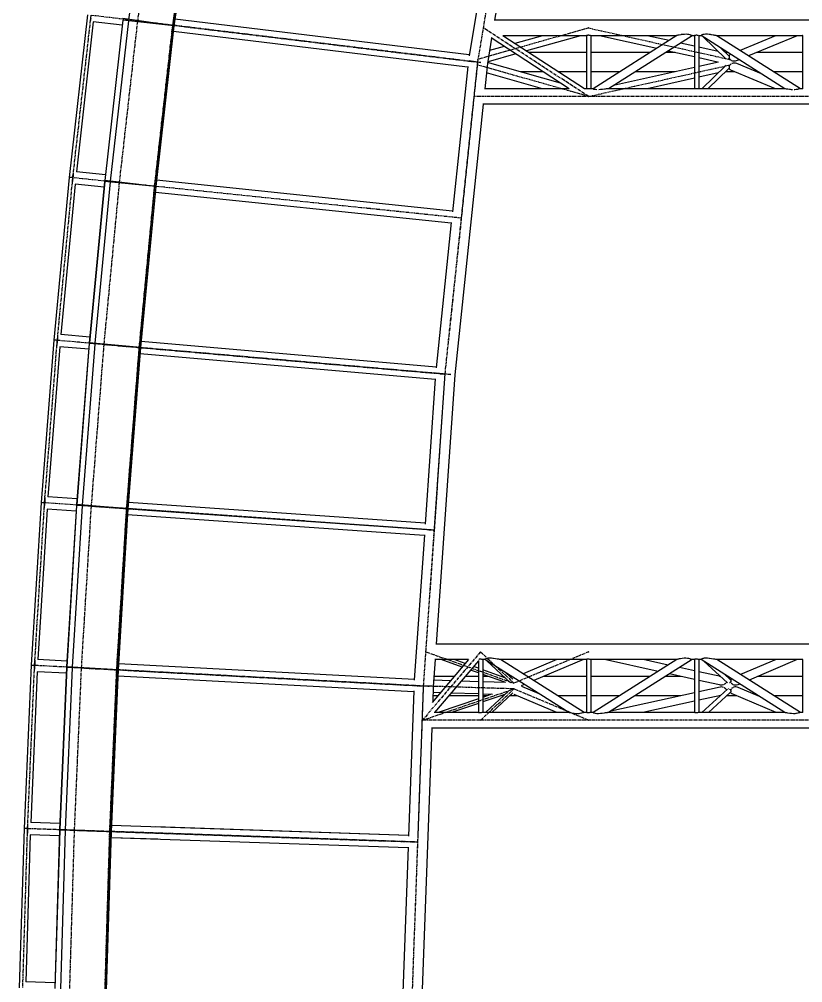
# Model space of a CAD drawing. Header units: millimetres. Extents: x 5143 to 30813, y 232 to 21408.
# Drawn here: x 5158 to 7217, y 11680 to 14213 of the extents above; entities that cross this region are included whole.
import ezdxf

# ---------------------------------------------------------------- set-up
doc = ezdxf.new("R2010")
doc.units = ezdxf.units.MM
doc.header["$LTSCALE"] = 0.25
doc.linetypes.add('CENTER', pattern=[50.8, 31.75, -6.35, 6.35, -6.35])
doc.linetypes.add('XKITLINE00', pattern=[0])

msp = doc.modelspace()

# ---------------------------------------------------------------- linework, layer by layer
at = {"color": 8, "linetype": 'CENTER'}
for p, q in [((6363.3, 14100.3), (6501.3, 14934.7)), ((6363.3, 14100.3), (6501.3, 14934.7)), ((5533.8, 14666.2), (5468.4, 14208.7)), ((5561.1, 14196.1), (5626.2, 14651)), ((6363.3, 14100.3), (6432.3, 14517.5)), ((5345.8, 14223.6), (5297.7, 13796.7)), ((6363.3, 14100.3), (5345.8, 14223.6)), ((5468.4, 14208.7), (5420.5, 13783.9)), ((5468.4, 14208.7), (6363.3, 14100.3)), ((5513.6, 13774.2), (5561.1, 14196.1)), ((6654.7, 14190.3), (6363.3, 14107.8)), ((6654.7, 14010.3), (6378.2, 14190.3)), ((6654.7, 14190.3), (7024.8, 14107.8)), ((6277.3, 13280.3), (6363.3, 14100.3)), ((6277.3, 13280.3), (6363.3, 14100.3)), ((6320.7, 13690.3), (6363.3, 14100.3)), ((6654.7, 14010.3), (6363.3, 14092.8)), ((6654.7, 14010.3), (7024.8, 14092.8)), ((7574.7, 14010.3), (6354, 14010.3)), ((5297.7, 13796.7), (5256.9, 13369)), ((6320.7, 13690.3), (5297.7, 13796.7)), ((5420.5, 13783.9), (5379.9, 13358.3)), ((6320.7, 13690.3), (5420.5, 13783.9)), ((5473.2, 13350.2), (5513.6, 13774.2)), ((6277.3, 13280.3), (6320.7, 13690.3)), ((5256.9, 13369), (5223.4, 12942)), ((6277.3, 13280.3), (5256.9, 13369)), ((5379.9, 13358.3), (5346.6, 12933.4)), ((5379.9, 13358.3), (6277.3, 13280.3)), ((5440, 12926.9), (5473.2, 13350.2)), ((6220.7, 12460.3), (6277.3, 13280.3)), ((6220.7, 12460.3), (6277.3, 13280.3)), ((6249.4, 12870.3), (6277.3, 13280.3)), ((5223.4, 12942), (5197.1, 12514.5)), ((6249.4, 12870.3), (5223.4, 12942)), ((5346.6, 12933.4), (5320.5, 12507.9)), ((5346.6, 12933.4), (6249.4, 12870.3)), ((5413.9, 12503.1), (5440, 12926.9)), ((6220.7, 12460.3), (6249.4, 12870.3)), ((6370.5, 12550.3), (6217.4, 12370.3)), ((6227, 12550.3), (6458.3, 12467.8)), ((6370.5, 12550.3), (6458.3, 12467.8)), ((6654.7, 12550.3), (6458.3, 12467.8)), ((5197.1, 12514.5), (5178.7, 12085.4)), ((6220.7, 12460.3), (5197.1, 12514.5)), ((5320.5, 12507.9), (5302.1, 12081.2)), ((5320.5, 12507.9), (6220.7, 12460.3)), ((5395.6, 12077.5), (5413.9, 12503.1)), ((6190.8, 11640.3), (6220.7, 12460.3)), ((6190.8, 11640.3), (6220.7, 12460.3)), ((6205.7, 12050.3), (6220.7, 12460.3)), ((6217.4, 12370.3), (6458.3, 12452.8)), ((6458.3, 12452.8), (6222.2, 12460.3)), ((6370.5, 12370.3), (6458.3, 12452.8)), ((6654.7, 12370.3), (6458.3, 12452.8)), ((7574.7, 12370.3), (6217.4, 12370.3)), ((5178.7, 12085.4), (5166.1, 11666.5)), ((6205.7, 12050.3), (5178.7, 12085.4)), ((5302.1, 12081.2), (5289.6, 11663.4)), ((5302.1, 12081.2), (6205.7, 12050.3)), ((5383.2, 11661), (5395.6, 12077.5)), ((6190.8, 11640.3), (6205.7, 12050.3))]:
    msp.add_line(p, q, dxfattribs=at)
at = {"color": 8, "linetype": 'XKITLINE00'}
for p, q in [((6526.1, 14929.1), (6407.3, 14210.6)), ((5510.1, 14667.6), (5445.1, 14212.7)), ((5626.2, 14651), (5561.1, 14196.1)), ((5629.3, 14650.4), (5564.4, 14195.7)), ((5629.5, 14650.5), (5564.5, 14195.6)), ((6404.9, 14507.6), (6340.4, 14117.4)), ((5337.4, 14224.5), (5289.3, 13797.6)), ((5344.7, 14210.2), (5344.6, 14209.9)), ((5345.1, 14212.6), (5344.7, 14210.7)), ((5345.1, 14212.2), (5344.7, 14210.2)), ((5344.7, 14210.7), (5344.7, 14210.5)), ((5345.5, 14214.9), (5345.1, 14212.6)), ((5345.5, 14214.6), (5345.1, 14212.2)), ((5429.9, 14210.9), (5382.4, 13789)), ((5430.3, 14210.8), (5382.8, 13789)), ((5444.6, 14209.2), (5397.1, 13787.3)), ((5564.4, 14195.7), (5429.9, 14210.9)), ((5564.3, 14195.6), (5430.4, 14214.8)), ((6340.7, 14119.3), (5567, 14213.1)), ((6340.7, 14119.3), (5567, 14213)), ((7574.7, 14210.6), (6406.2, 14210.6)), ((5352.3, 14206.6), (5307.8, 13811.8)), ((5428.3, 14197.3), (5352.3, 14206.5)), ((5561.1, 14196.1), (5513.6, 13774.2)), ((5564.3, 14195.6), (5516.9, 13773.9)), ((5564.5, 14195.7), (5517, 13773.8)), ((5564.4, 14195.7), (5564.3, 14195.6)), ((5564.5, 14195.6), (5564.3, 14195.6)), ((5564.5, 14195.7), (5564.4, 14195.7)), ((5564.4, 14195.7), (5564.4, 14195.7)), ((6336.4, 14087.3), (5562.8, 14181)), ((6336.4, 14087.3), (5562.8, 14181)), ((6399.5, 14163.4), (6388.5, 14096.9)), ((6603.7, 14030.5), (6398.2, 14164.3)), ((6649, 14170), (6429.3, 14170)), ((6643.5, 14030.6), (6429.4, 14170)), ((6532.9, 14170), (6460.8, 14149.6)), ((6633, 14170), (6491.1, 14129.8)), ((6649.2, 14170.3), (6649, 14170.1)), ((6649, 14170.1), (6649, 14030.5)), ((6649.5, 14170.4), (6649.2, 14170.3)), ((6649.2, 14170.3), (6649.2, 14170.3)), ((6650.1, 14170.6), (6649.5, 14170.4)), ((6651.3, 14170.9), (6650.1, 14170.6)), ((6652.9, 14171), (6651.3, 14170.9)), ((6654.7, 14171), (6652.9, 14171)), ((6656.4, 14170.8), (6654.7, 14171)), ((6658, 14170.4), (6656.4, 14170.8)), ((6658.1, 14170.4), (6658, 14170.4)), ((6658.7, 14170.3), (6658.1, 14170.4)), ((6659.3, 14170.2), (6658.8, 14170.3)), ((6660.1, 14170), (6659.3, 14170.2)), ((6660.3, 14170), (6660.1, 14170)), ((6660.3, 14170), (6660.1, 14169.9)), ((6660.1, 14169.9), (6660.1, 14170)), ((6886.4, 14170), (6660.3, 14170)), ((6660.4, 14170), (6660.4, 14030.6)), ((6886.5, 14170.1), (6666.3, 14030.6)), ((6833.5, 14136.4), (6683, 14170)), ((6927.1, 14170), (6707.1, 14030.6)), ((6866.1, 14157.1), (6808.4, 14170)), ((6887, 14170.3), (6886.5, 14170.1)), ((6887.1, 14170.4), (6887, 14170.3)), ((6887.3, 14170.4), (6887.1, 14170.4)), ((6889.3, 14171), (6887.3, 14170.4)), ((6890.2, 14171.2), (6889.3, 14171)), ((6891.5, 14171.4), (6890.3, 14171.2)), ((6892.5, 14171.7), (6891.5, 14171.4)), ((6896.8, 14172.5), (6892.5, 14171.7)), ((6898, 14172.7), (6896.8, 14172.5)), ((6901.1, 14173), (6898.3, 14172.7)), ((6901.3, 14173.1), (6901.1, 14173)), ((6906.2, 14173.5), (6901.3, 14173.1)), ((6910.8, 14173.6), (6906.2, 14173.5)), ((6914.8, 14173.2), (6910.8, 14173.6)), ((6915.7, 14173), (6914.8, 14173.2)), ((6918.1, 14172.7), (6915.7, 14173)), ((6921.3, 14171.9), (6918.4, 14172.7)), ((6922.3, 14171.4), (6921.3, 14171.9)), ((6923.3, 14171.2), (6922.3, 14171.4)), ((6923.5, 14171.2), (6923.4, 14171.2)), ((6925.2, 14170.5), (6923.5, 14171.2)), ((6925.2, 14170.5), (6925.3, 14170.4)), ((6925.8, 14170.3), (6925.3, 14170.4)), ((6926.5, 14170.1), (6925.8, 14170.3)), ((6926.8, 14169.9), (6926.5, 14170.1)), ((6927.1, 14170), (6926.7, 14170)), ((6927.1, 14170), (6926.8, 14169.9)), ((6933.1, 14170), (6927.1, 14170)), ((6933.3, 14170.3), (6933.1, 14170.1)), ((6933.1, 14170.1), (6933.1, 14030.5)), ((6933.4, 14170.3), (6933.3, 14170.3)), ((6933.7, 14170.4), (6933.4, 14170.3)), ((6934.2, 14170.7), (6933.7, 14170.4)), ((6935.5, 14170.9), (6934.2, 14170.7)), ((6937.1, 14171.1), (6935.5, 14170.9)), ((6938.8, 14171), (6937.1, 14171.1)), ((6940.6, 14170.8), (6938.8, 14171)), ((6942.2, 14170.4), (6940.6, 14170.8)), ((6942.9, 14170.3), (6942.2, 14170.4)), ((6942.2, 14170.4), (6942.2, 14170.4)), ((6943.4, 14170.2), (6943.1, 14170.3)), ((6944.2, 14170), (6943.4, 14170.2)), ((6944.3, 14169.9), (6944.2, 14170)), ((6944.4, 14170), (6944.3, 14169.9)), ((6950.5, 14170), (6944.4, 14170)), ((6944.5, 14170), (6944.5, 14030.6)), ((6950.2, 14170.3), (6950.1, 14170.2)), ((7170.6, 14030.5), (6950.1, 14170.2)), ((6950.4, 14170.4), (6950.2, 14170.3)), ((6950.9, 14171.1), (6950.3, 14170.7)), ((6950.3, 14170.7), (6950.4, 14170.4)), ((6951.1, 14171.3), (6951, 14171.2)), ((6951.6, 14171.5), (6951.1, 14171.3)), ((6952.6, 14172.1), (6951.6, 14171.5)), ((6954.1, 14172.6), (6952.6, 14172.1)), ((7015.6, 14108.8), (6954.4, 14167.5)), ((6954.9, 14172.9), (6954.5, 14172.7)), ((6956.9, 14173.1), (6954.9, 14172.9)), ((6958.1, 14173.4), (6956.9, 14173.1)), ((6962.1, 14173.7), (6958.1, 14173.4)), ((6966.9, 14173.6), (6962.1, 14173.7)), ((6971.4, 14173.1), (6966.9, 14173.6)), ((6972.2, 14173.1), (6971.4, 14173.1)), ((6975, 14172.7), (6972.2, 14173.1)), ((6977.3, 14172.5), (6976.1, 14172.6)), ((6982.3, 14171.6), (6977.3, 14172.5)), ((6982.9, 14171.5), (6982.3, 14171.6)), ((6984.5, 14171.2), (6982.9, 14171.5)), ((6986.4, 14170.9), (6985, 14171.1)), ((6988.7, 14170.4), (6986.4, 14170.9)), ((6989.4, 14170.3), (6988.7, 14170.4)), ((6989.6, 14170.3), (6989.4, 14170.3)), ((6991.1, 14170), (6989.8, 14170.3)), ((6991.2, 14169.9), (6991.1, 14170)), ((7217.3, 14170), (6991.2, 14170)), ((6991.2, 14170), (6991.2, 14169.9)), ((7211.3, 14030.6), (6991.3, 14170)), ((7145.8, 14170), (7052.6, 14131.1)), ((7202.6, 14170), (7075, 14116.9)), ((7217.4, 14170.3), (7217.3, 14170.1)), ((7217.3, 14170.1), (7217.3, 14030.5)), ((6432.9, 14141.7), (6394.1, 14130.7)), ((6933.1, 14142.2), (6896.3, 14150.4)), ((6995.2, 14128.3), (6944.5, 14139.6)), ((7023, 14117.3), (7002.3, 14137.1)), ((6463.3, 14121.9), (6390.8, 14101.4)), ((6649, 14125.7), (6497.4, 14125.7)), ((6816.5, 14125.7), (6660.4, 14125.7)), ((6881.8, 14125.7), (6857.2, 14125.7)), ((6933.1, 14114.2), (6863.6, 14129.7)), ((6993.6, 14100.7), (6944.5, 14111.7)), ((7020.4, 14125.7), (7014.2, 14125.7)), ((7016.2, 14108.5), (7015.6, 14108.8)), ((7016.5, 14123.6), (7016.4, 14123.6)), ((7022.1, 14109), (7021.1, 14108.5)), ((7023.2, 14110.1), (7022.1, 14109)), ((7023, 14117.3), (7022.9, 14117.3)), ((7023.4, 14116.9), (7023, 14117.3)), ((7023.4, 14110.3), (7023.2, 14110.1)), ((7024.1, 14111.5), (7023.4, 14110.3)), ((7024.3, 14116.8), (7024, 14116.3)), ((7024, 14116.3), (7024.2, 14115.5)), ((7024.2, 14111.8), (7024.1, 14111.5)), ((7024.1, 14111.5), (7024.2, 14111.3)), ((7024.2, 14115.5), (7024.3, 14115.2)), ((7024.4, 14113.4), (7024.2, 14111.8)), ((7024.2, 14111.3), (7024.8, 14110.1)), ((7024.4, 14117.6), (7024.3, 14116.8)), ((7024.3, 14115.2), (7024.4, 14113.6)), ((7024.7, 14118), (7024.4, 14117.6)), ((7024.4, 14113.6), (7024.4, 14113.4)), ((7024.8, 14110.1), (7025.1, 14109.1)), ((7025.6, 14119.3), (7025.1, 14118.5)), ((7025.1, 14109.1), (7025.6, 14108.5)), ((7026.1, 14119.7), (7025.6, 14119.3)), ((7027.2, 14120.6), (7026.1, 14119.7)), ((7026.1, 14107.8), (7026.6, 14107.1)), ((7027.3, 14120.6), (7027.2, 14120.6)), ((7217.3, 14125.7), (7096.1, 14125.7)), ((6336.6, 14089.2), (6296.5, 13707)), ((6363.3, 14100.3), (6340, 14102.7)), ((6363.3, 14100.3), (6340.1, 14104.1)), ((6358.6, 14101.1), (6358.5, 14100.8)), ((6358.7, 14101), (6358.7, 14100.8)), ((6367.3, 14099.9), (6363.3, 14100.3)), ((6367.2, 14099.6), (6363.3, 14100.3)), ((6371.1, 14099), (6367.2, 14099.6)), ((6371.1, 14099.5), (6367.3, 14099.9)), ((6388.5, 14096.9), (6381.5, 14030.6)), ((6580.8, 14045.3), (6389, 14099.7)), ((6933.1, 14086.3), (6720.1, 14038.8)), ((6996.1, 14100.3), (6944.5, 14088.8)), ((7015.7, 14091.9), (6951.8, 14030.6)), ((7023.1, 14083.3), (6968.1, 14030.6)), ((7016.1, 14092.1), (7015.7, 14091.9)), ((7018.9, 14092.8), (7018.7, 14092.8)), ((7019, 14092.8), (7018.9, 14092.8)), ((7022.2, 14091.6), (7021.4, 14092.1)), ((7023.3, 14090.5), (7022.2, 14091.6)), ((7023.1, 14083.3), (7023, 14083.3)), ((7023.5, 14083.7), (7023.1, 14083.3)), ((7023.5, 14090.4), (7023.3, 14090.5)), ((7023.5, 14090.4), (7024, 14089.6)), ((7023.9, 14084.1), (7023.5, 14083.7)), ((7023.9, 14084.2), (7023.9, 14083.9)), ((7023.9, 14083.9), (7024, 14083.8)), ((7024, 14089.6), (7024.2, 14088.8)), ((7024.2, 14085), (7024, 14084.3)), ((7024, 14083.8), (7024.6, 14082.6)), ((7024.4, 14090.4), (7024.1, 14089.4)), ((7024.2, 14088.8), (7024.3, 14088.1)), ((7024.4, 14085.4), (7024.2, 14085)), ((7024.3, 14087.9), (7024.4, 14087.2)), ((7024.5, 14090.6), (7024.4, 14090.4)), ((7024.4, 14087.2), (7024.4, 14086.9)), ((7024.4, 14086.9), (7024.4, 14085.8)), ((7024.4, 14085.6), (7024.4, 14085.4)), ((7025.3, 14092.1), (7024.5, 14090.6)), ((7027.3, 14094.4), (7025.8, 14092.8)), ((7027.6, 14106.3), (7026.6, 14107.1)), ((7027.4, 14094.5), (7027.3, 14094.4)), ((7029.4, 14096), (7027.4, 14094.5)), ((7028.6, 14105.3), (7027.6, 14106.3)), ((7029.8, 14104.6), (7028.6, 14105.3)), ((7032.1, 14097.2), (7030.8, 14096.7)), ((7033.8, 14103), (7031, 14103.9)), ((7035, 14097.9), (7032.1, 14097.2)), ((7036.8, 14102.7), (7033.8, 14103)), ((7038, 14098), (7035, 14097.9)), ((7039.9, 14102.8), (7036.8, 14102.7)), ((7041.1, 14097.6), (7038, 14098)), ((7042.9, 14103.5), (7039.9, 14102.8)), ((7044, 14096.6), (7041.1, 14097.6)), ((7050.4, 14106.7), (7042.9, 14103.5)), ((7108.9, 14069.6), (7044, 14096.6)), ((6533, 14030.6), (6385.9, 14072.2)), ((6535.5, 14074.9), (6476.5, 14074.9)), ((6649, 14074.9), (6575.5, 14074.9)), ((6736.3, 14074.9), (6660.4, 14074.9)), ((6881.9, 14074.9), (6777, 14074.9)), ((6933.1, 14058.4), (6808.3, 14030.6)), ((6995.2, 14072.3), (6944.5, 14060.9)), ((7039.3, 14074.9), (7014.2, 14074.9)), ((7024.8, 14082.1), (7025.9, 14081)), ((7025.9, 14081), (7026.2, 14080.6)), ((7027.3, 14080), (7026.2, 14080.6)), ((7028.1, 14079.5), (7028.1, 14079.5)), ((7145.7, 14030.6), (7028.1, 14079.5)), ((7100.6, 14074.9), (7096.3, 14074.9)), ((7217.3, 14074.9), (7141.4, 14074.9)), ((6603.5, 14030.6), (6380.5, 14030.6)), ((6649, 14030.6), (6643.2, 14030.6)), ((6649.2, 14030.5), (6649, 14030.5)), ((6649.5, 14030.4), (6649.2, 14030.5)), ((6650, 14030.3), (6649.5, 14030.4)), ((6650.1, 14030.2), (6650, 14030.2)), ((6651.3, 14030), (6650.1, 14030.2)), ((6652.9, 14029.9), (6651.3, 14030)), ((6654.7, 14030), (6652.9, 14029.9)), ((6656.4, 14030.1), (6654.7, 14030)), ((6657, 14030.2), (6656.4, 14030.1)), ((6658, 14030.4), (6657.1, 14030.3)), ((6658.1, 14030.4), (6658, 14030.4)), ((6659.3, 14030.5), (6658.1, 14030.4)), ((6659.9, 14030.6), (6659.3, 14030.5)), ((6666.3, 14030.6), (6659.9, 14030.6)), ((6660.2, 14030.6), (6660.1, 14030.6)), ((6660.1, 14030.6), (6660.1, 14030.6)), ((6666.3, 14030.6), (6666.3, 14030.5)), ((6666.3, 14030.4), (6666.3, 14030.5)), ((6666.3, 14030.4), (6666.5, 14030.3)), ((6666.5, 14030.2), (6666.7, 14030)), ((6667.6, 14029.7), (6666.7, 14030)), ((6667.6, 14029.7), (6667.9, 14029.4)), ((6668, 14029.4), (6667.9, 14029.4)), ((6669.8, 14028.7), (6668.2, 14029.3)), ((6672.5, 14028.3), (6669.8, 14028.7)), ((6672.7, 14028.3), (6672.5, 14028.3)), ((6676.3, 14027.9), (6672.7, 14028.3)), ((6685.8, 14028.1), (6681.5, 14027.9)), ((6687.1, 14028.3), (6685.8, 14028.1)), ((6691, 14028.6), (6687.1, 14028.3)), ((6696.1, 14029.3), (6691, 14028.6)), ((6696.2, 14029.3), (6696.1, 14029.3)), ((6698.5, 14029.7), (6696.6, 14029.4)), ((6700.5, 14029.9), (6698.5, 14029.7)), ((6703, 14030.2), (6700.5, 14029.9)), ((6704, 14030.4), (6703.3, 14030.3)), ((6704.4, 14030.4), (6704, 14030.4)), ((6706.2, 14030.5), (6704.4, 14030.4)), ((6706.4, 14030.6), (6706.2, 14030.5)), ((6933.1, 14030.6), (6706.5, 14030.6)), ((6706.8, 14030.6), (6706.5, 14030.6)), ((6706.8, 14030.6), (6706.8, 14030.6)), ((6933.4, 14030.5), (6933.1, 14030.5)), ((6933.7, 14030.4), (6933.4, 14030.5)), ((6934.1, 14030.3), (6933.7, 14030.4)), ((6935.5, 14030), (6934.2, 14030.2)), ((6937.1, 14030), (6935.5, 14030)), ((6938.8, 14030), (6937.1, 14030)), ((6940.6, 14030.2), (6938.8, 14030)), ((6941, 14030.2), (6940.6, 14030.2)), ((6942.2, 14030.4), (6941.2, 14030.3)), ((6943.4, 14030.5), (6942.2, 14030.4)), ((6942.2, 14030.4), (6942.2, 14030.4)), ((6943.9, 14030.6), (6943.4, 14030.5)), ((7170.5, 14030.6), (6944, 14030.6)), ((6944.3, 14030.6), (6944.2, 14030.6)), ((6944.3, 14030.6), (6944.3, 14030.6)), ((7171.3, 14030.4), (7170.6, 14030.5)), ((7171.9, 14030.3), (7171.3, 14030.4)), ((7174.5, 14029.8), (7172.1, 14030.2)), ((7175.5, 14029.7), (7174.5, 14029.8)), ((7177.1, 14029.4), (7175.5, 14029.7)), ((7178.3, 14029.1), (7177.4, 14029.3)), ((7182.8, 14028.5), (7178.3, 14029.1)), ((7185.4, 14028.3), (7182.8, 14028.5)), ((7187.6, 14028), (7185.4, 14028.3)), ((7191, 14027.9), (7187.6, 14028)), ((7196.8, 14027.9), (7195.3, 14027.9)), ((7199.9, 14028.3), (7196.8, 14027.9)), ((7200.6, 14028.4), (7199.9, 14028.3)), ((7204, 14028.9), (7200.6, 14028.4)), ((7205.5, 14029.3), (7204, 14028.9)), ((7206.5, 14029.6), (7205.8, 14029.4)), ((7206.7, 14029.7), (7206.5, 14029.6)), ((7208.7, 14030.1), (7206.7, 14029.7)), ((7209.1, 14030.2), (7208.7, 14030.1)), ((7209.6, 14030.4), (7209.2, 14030.3)), ((7210.2, 14030.5), (7209.6, 14030.4)), ((7211, 14030.6), (7210.2, 14030.5)), ((7217.3, 14030.6), (7211, 14030.6)), ((7211.2, 14030.6), (7211.2, 14030.6)), ((7211.2, 14030.6), (7211.2, 14030.6)), ((7217.6, 14030.5), (7217.3, 14030.5)), ((6377.3, 13990), (6302.6, 13278.1)), ((7574.7, 13990), (6376.5, 13990)), ((5299.4, 13805.2), (5299.2, 13802.5)), ((5299.5, 13805.5), (5299.3, 13802.7)), ((5299.5, 13807.6), (5299.4, 13805.2)), ((5299.6, 13809.5), (5299.5, 13807.6)), ((5299.6, 13808), (5299.5, 13805.5)), ((5299.6, 13810.3), (5299.6, 13810)), ((5299.6, 13810), (5299.6, 13808)), ((5299.6, 13809.7), (5299.6, 13809.5)), ((5384, 13803.9), (5307.9, 13811.9)), ((5289.3, 13797.5), (5248.5, 13369.8)), ((5304.5, 13779.8), (5266.8, 13384.3)), ((5297.7, 13796.7), (5289.3, 13797.6)), ((5295.5, 13796.9), (5289.3, 13797.5)), ((5297.7, 13796.7), (5295.5, 13796.9)), ((5296.7, 13796.8), (5296.7, 13796.8)), ((5296.7, 13796.8), (5296.7, 13796.8)), ((5296.7, 13796.8), (5296.7, 13796.8)), ((5296.7, 13796.8), (5296.7, 13796.8)), ((5296.9, 13783.3), (5296.8, 13783)), ((5297.2, 13785.6), (5296.9, 13783.7)), ((5297.2, 13785.3), (5296.9, 13783.3)), ((5296.9, 13783.7), (5296.9, 13783.6)), ((5297.6, 13788), (5297.2, 13785.6)), ((5297.6, 13787.7), (5297.2, 13785.3)), ((5298, 13790.7), (5297.6, 13788)), ((5298, 13790.4), (5297.6, 13787.7)), ((5298.7, 13796.6), (5297.7, 13796.7)), ((5298.7, 13796.6), (5297.7, 13796.7)), ((5298.3, 13793.6), (5298, 13790.7)), ((5298.4, 13793.5), (5298, 13790.4)), ((5298.7, 13796.6), (5298.3, 13793.6)), ((5298.7, 13796.6), (5298.4, 13793.5)), ((5299, 13799.7), (5298.7, 13796.6)), ((5299, 13799.6), (5298.7, 13796.6)), ((5299.3, 13802.7), (5299, 13799.7)), ((5299.2, 13802.5), (5299, 13799.6)), ((5380.7, 13771.8), (5304.5, 13779.7)), ((5382.1, 13786.8), (5341.7, 13362.8)), ((5382.6, 13786.7), (5342.1, 13362.7)), ((5396.9, 13785.4), (5356.4, 13361.4)), ((5517, 13773.9), (5382.1, 13786.8)), ((5517, 13773.8), (5382.4, 13789)), ((6296.7, 13709), (5518.8, 13789.9)), ((6296.7, 13709), (5518.8, 13789.9)), ((5513.6, 13774.2), (5473.2, 13350.2)), ((5516.9, 13773.9), (5476.4, 13350)), ((5517, 13773.9), (5476.5, 13349.9)), ((6293.3, 13676.9), (5515.5, 13757.8)), ((6293.3, 13676.9), (5515.5, 13757.8)), ((5516.9, 13773.9), (5516.9, 13773.9)), ((5516.9, 13773.9), (5516.9, 13773.9)), ((6293.6, 13678.9), (6253.4, 13296.6)), ((5258.3, 13375.1), (5258.1, 13372.1)), ((5258.3, 13374.9), (5258.1, 13372)), ((5258.5, 13377.9), (5258.3, 13375.1)), ((5258.4, 13377.6), (5258.3, 13374.9)), ((5258.5, 13380), (5258.4, 13377.6)), ((5258.5, 13382.1), (5258.5, 13381.9)), ((5258.5, 13381.9), (5258.5, 13380)), ((5258.6, 13380.3), (5258.5, 13377.9)), ((5258.6, 13382.7), (5258.6, 13382.4)), ((5258.6, 13382.4), (5258.6, 13380.3)), ((5343.1, 13377.7), (5266.8, 13384.4)), ((5248.5, 13369.7), (5215, 12942.7)), ((5264, 13352.3), (5233, 12957.5)), ((5256.9, 13369), (5248.5, 13369.8)), ((5254.7, 13369.2), (5248.5, 13369.7)), ((5256.9, 13369), (5254.7, 13369.2)), ((5255.9, 13369.1), (5255.9, 13369.1)), ((5255.9, 13369.1), (5255.9, 13369.1)), ((5255.9, 13369.1), (5255.9, 13369.1)), ((5255.9, 13369.1), (5255.9, 13369.1)), ((5256.3, 13355.6), (5256.2, 13355.3)), ((5256.6, 13358), (5256.3, 13356.1)), ((5256.6, 13357.6), (5256.3, 13355.6)), ((5256.3, 13356.1), (5256.3, 13355.9)), ((5256.9, 13360.3), (5256.6, 13358)), ((5256.9, 13360), (5256.6, 13357.6)), ((5257.8, 13369), (5256.9, 13369)), ((5257.8, 13368.9), (5256.9, 13369)), ((5257.3, 13363), (5256.9, 13360.3)), ((5257.3, 13362.8), (5256.9, 13360)), ((5257.6, 13365.9), (5257.3, 13363)), ((5257.6, 13365.8), (5257.3, 13362.8)), ((5257.9, 13368.9), (5257.6, 13365.8)), ((5257.8, 13368.9), (5257.6, 13365.9)), ((5258.1, 13372), (5257.8, 13368.9)), ((5258.1, 13372.1), (5257.9, 13368.9)), ((5340.3, 13345.6), (5264, 13352.2)), ((5341.5, 13360.6), (5308.3, 12937.2)), ((5341.9, 13360.5), (5308.7, 12937.1)), ((5356.3, 13359.4), (5323.1, 12936)), ((5476.5, 13350), (5341.5, 13360.6)), ((5476.5, 13349.9), (5341.7, 13362.8)), ((5473.2, 13350.2), (5440, 12926.9)), ((5476.4, 13349.9), (5443.2, 12926.7)), ((5476.5, 13350), (5443.3, 12926.6)), ((5476.4, 13350), (5476.4, 13349.9)), ((5476.4, 13349.9), (5476.4, 13349.9)), ((6253.6, 13298.5), (5478.1, 13366)), ((6253.6, 13298.5), (5478.1, 13366)), ((6250.8, 13266.4), (5475.3, 13333.8)), ((6250.8, 13266.4), (5475.3, 13333.8)), ((6302.6, 13278.1), (6253.8, 12570.6)), ((6281.2, 13279.9), (6253.9, 13282.7)), ((6281.2, 13280), (6253.9, 13281.9)), ((6272.4, 13280.8), (6272.4, 13280.6)), ((6272.6, 13280.8), (6272.6, 13280.6)), ((6285.1, 13279.7), (6281.2, 13280)), ((6285.1, 13279.5), (6281.2, 13279.9)), ((6288.8, 13279.5), (6285.1, 13279.7)), ((6288.7, 13279.1), (6285.1, 13279.5)), ((6292.1, 13278.7), (6288.7, 13279.1)), ((6292.2, 13279.2), (6288.8, 13279.5)), ((6251, 13268.3), (6224.6, 12886.1)), ((5215, 12942.5), (5188.7, 12515)), ((5224.4, 12941.9), (5215, 12942.7)), ((5219.2, 12942.3), (5215, 12942.5)), ((5224.6, 12945.1), (5224.4, 12941.9)), ((5224.6, 12945), (5224.4, 12941.9)), ((5224.7, 12948.1), (5224.6, 12945.1)), ((5224.7, 12947.9), (5224.6, 12945)), ((5224.8, 12950.9), (5224.7, 12948.1)), ((5224.8, 12950.6), (5224.7, 12947.9)), ((5224.8, 12955.1), (5224.8, 12954.9)), ((5224.8, 12954.9), (5224.8, 12953)), ((5224.9, 12953.3), (5224.8, 12950.9)), ((5224.8, 12953), (5224.8, 12950.6)), ((5224.9, 12955.7), (5224.9, 12955.4)), ((5224.9, 12955.4), (5224.9, 12953.3)), ((5309.4, 12952.2), (5233, 12957.5)), ((6224.7, 12888.2), (5444.6, 12942.7)), ((6224.7, 12888.2), (5444.6, 12942.7)), ((5230.8, 12925.3), (5206.5, 12530.1)), ((5221.2, 12942.1), (5219.2, 12942.3)), ((5223.4, 12942), (5221.2, 12942.1)), ((5222.4, 12942.1), (5222.4, 12942.1)), ((5222.4, 12942.1), (5222.4, 12942.1)), ((5222.4, 12942.1), (5222.4, 12942.1)), ((5222.4, 12942.1), (5222.4, 12942.1)), ((5223, 12928.6), (5222.9, 12928.2)), ((5223.3, 12930.9), (5223, 12929)), ((5223.3, 12930.6), (5223, 12928.6)), ((5223, 12929), (5223, 12928.9)), ((5223.6, 12933.3), (5223.3, 12930.9)), ((5223.6, 12933), (5223.3, 12930.6)), ((5224.4, 12941.9), (5223.4, 12942)), ((5223.9, 12936), (5223.6, 12933.3)), ((5223.9, 12935.8), (5223.6, 12933)), ((5224.1, 12938.9), (5223.9, 12936)), ((5224.2, 12938.8), (5223.9, 12935.8)), ((5224.4, 12941.9), (5224.1, 12938.9)), ((5224.4, 12941.9), (5224.2, 12938.8)), ((5307.2, 12920), (5230.8, 12925.3)), ((5308.1, 12935), (5282.1, 12511.2)), ((5308.6, 12934.9), (5282.6, 12511.2)), ((5322.9, 12934), (5296.9, 12510.3)), ((5443.3, 12926.7), (5308.1, 12935)), ((5443.3, 12926.6), (5308.3, 12937.2)), ((5440, 12926.9), (5413.9, 12503.1)), ((5443.2, 12926.6), (5417.2, 12503)), ((5443.3, 12926.7), (5417.3, 12502.9)), ((5443.2, 12926.7), (5443.2, 12926.6)), ((5443.2, 12926.6), (5443.2, 12926.6)), ((6222.5, 12856), (5442.3, 12910.5)), ((6222.5, 12856), (5442.3, 12910.5)), ((6222.7, 12858), (6196.3, 12475.8)), ((7574.6, 12570.6), (6252.7, 12570.6)), ((5188.7, 12514.8), (5170.3, 12085.8)), ((5197.1, 12514.5), (5188.7, 12515)), ((5191.2, 12514.7), (5188.7, 12514.8)), ((5192.9, 12514.6), (5191.2, 12514.7)), ((5195, 12514.6), (5192.9, 12514.6)), ((5197.1, 12514.5), (5195, 12514.6)), ((5196.1, 12514.5), (5196.1, 12514.5)), ((5196.1, 12514.5), (5196.1, 12514.5)), ((5196.1, 12514.5), (5196.1, 12514.5)), ((5196.1, 12514.5), (5196.1, 12514.5)), ((5198.1, 12514.4), (5197.1, 12514.5)), ((5198.1, 12514.4), (5197.1, 12514.5)), ((5198.1, 12514.4), (5197.9, 12511.4)), ((5198.1, 12514.4), (5198, 12511.3)), ((5198.3, 12517.6), (5198.1, 12514.4)), ((5198.2, 12517.5), (5198.1, 12514.4)), ((5198.3, 12520.4), (5198.2, 12517.5)), ((5198.3, 12527.6), (5198.4, 12527.4)), ((5198.4, 12523.1), (5198.3, 12520.4)), ((5198.4, 12520.6), (5198.3, 12517.6)), ((5198.4, 12528.2), (5198.4, 12527.8)), ((5198.4, 12527.8), (5198.4, 12525.8)), ((5198.4, 12527.4), (5198.4, 12525.4)), ((5198.4, 12525.8), (5198.4, 12523.4)), ((5198.4, 12525.4), (5198.4, 12523.1)), ((5198.4, 12523.4), (5198.4, 12520.6)), ((5283, 12526.1), (5206.5, 12530.1)), ((6196.4, 12477.7), (5418.3, 12518.9)), ((6339, 12530.1), (6243.3, 12417.5)), ((6251, 12530), (6246.1, 12458.9)), ((6364.8, 12526.7), (6249, 12390.6)), ((6338.9, 12530), (6250.1, 12530)), ((6322.2, 12510.3), (6267, 12530)), ((6330, 12519.5), (6300.8, 12530)), ((6364.8, 12527.8), (6364.8, 12390.5)), ((6365.9, 12530.5), (6365.6, 12530.4)), ((6367.2, 12530.8), (6365.9, 12530.5)), ((6368.7, 12530.9), (6367.2, 12530.8)), ((6370.5, 12530.8), (6368.7, 12530.9)), ((6372.3, 12530.6), (6370.5, 12530.8)), ((6373.9, 12530.3), (6372.3, 12530.6)), ((6375.1, 12530.1), (6373.9, 12530.3)), ((6373.9, 12530.3), (6373.9, 12530.3)), ((6375.9, 12530), (6375.1, 12530.1)), ((6382.2, 12530), (6375.8, 12530)), ((6376, 12529.9), (6375.9, 12530)), ((6376, 12530), (6376, 12529.9)), ((6376.2, 12530), (6376.2, 12390.6)), ((6382.1, 12530.3), (6381.9, 12530.2)), ((6602.4, 12390.5), (6381.9, 12530.2)), ((6383, 12531.2), (6382.1, 12530.6)), ((6382.1, 12530.6), (6382.1, 12530.3)), ((6383.3, 12531.3), (6383, 12531.2)), ((6384.5, 12532), (6383.3, 12531.3)), ((6386.9, 12532.6), (6384.5, 12532)), ((6388.5, 12532.8), (6386.9, 12532.6)), ((6448.9, 12468.9), (6387.4, 12526.7)), ((6390.2, 12533.2), (6388.5, 12532.8)), ((6394.3, 12533.4), (6390.2, 12533.2)), ((6399.1, 12533.2), (6394.3, 12533.4)), ((6402.8, 12532.8), (6399.1, 12533.2)), ((6404.4, 12532.7), (6402.8, 12532.8)), ((6409.6, 12532.1), (6404.4, 12532.7)), ((6414.5, 12531.3), (6409.6, 12532.1)), ((6418.4, 12530.7), (6414.5, 12531.3)), ((6420.3, 12530.3), (6418.4, 12530.7)), ((6421.3, 12530.2), (6420.3, 12530.3)), ((6422.9, 12529.9), (6421.3, 12530.2)), ((6649, 12530), (6422.7, 12530)), ((6422.9, 12530), (6422.9, 12529.9)), ((6422.9, 12529.9), (6422.9, 12529.9)), ((6643, 12390.6), (6423, 12530)), ((6571.3, 12530), (6482.1, 12492.5)), ((6641.4, 12530), (6510.1, 12474.8)), ((6649.2, 12530.3), (6649, 12530.1)), ((6649, 12530.1), (6649, 12390.5)), ((6649.5, 12530.3), (6649.2, 12530.3)), ((6650.1, 12530.6), (6649.5, 12530.3)), ((6651.3, 12530.8), (6650.1, 12530.6)), ((6652.9, 12530.9), (6651.3, 12530.8)), ((6654.7, 12530.9), (6652.9, 12530.9)), ((6656.4, 12530.6), (6654.7, 12530.9)), ((6658, 12530.3), (6656.4, 12530.6)), ((6659.3, 12530.1), (6658, 12530.3)), ((6658, 12530.3), (6658, 12530.3)), ((6660.1, 12530), (6659.3, 12530.1)), ((6886.4, 12530), (6660, 12530)), ((6660.2, 12530), (6660.1, 12529.9)), ((6660.1, 12529.9), (6660.1, 12530)), ((6660.4, 12530), (6660.4, 12390.6)), ((6886.4, 12530), (6666.3, 12390.6)), ((6837.2, 12498.8), (6695.9, 12530)), ((6927.2, 12530), (6707.1, 12390.6)), ((6863.5, 12515.5), (6797.6, 12530)), ((6887, 12530.3), (6886.4, 12530)), ((6887.2, 12530.3), (6887, 12530.3)), ((6889.1, 12530.8), (6887.2, 12530.3)), ((6891.3, 12531.3), (6889.1, 12530.8)), ((6892.2, 12531.5), (6891.3, 12531.3)), ((6896.4, 12532.3), (6892.2, 12531.5)), ((6900.9, 12532.8), (6896.4, 12532.3)), ((6905.8, 12533.3), (6900.9, 12532.8)), ((6910.4, 12533.4), (6905.8, 12533.3)), ((6914.5, 12533), (6910.4, 12533.4)), ((6915.5, 12532.8), (6914.5, 12533)), ((6918.1, 12532.5), (6915.5, 12532.8)), ((6921, 12531.8), (6918.1, 12532.5)), ((6922.2, 12531.3), (6921, 12531.8)), ((6923.4, 12531), (6922.2, 12531.3)), ((6925.1, 12530.4), (6923.4, 12531)), ((6925.3, 12530.3), (6925.1, 12530.4)), ((6926.5, 12530.1), (6925.3, 12530.3)), ((6926.8, 12529.9), (6926.5, 12530.1)), ((6933.1, 12530), (6926.7, 12530)), ((6927, 12530), (6926.8, 12529.9)), ((6933.4, 12530.3), (6933.1, 12530.1)), ((6933.1, 12530.1), (6933.1, 12390.5)), ((6933.7, 12530.3), (6933.4, 12530.3)), ((6934.2, 12530.6), (6933.7, 12530.3)), ((6935.5, 12530.8), (6934.2, 12530.6)), ((6937.1, 12530.9), (6935.5, 12530.8)), ((6938.8, 12530.9), (6937.1, 12530.9)), ((6940.6, 12530.7), (6938.8, 12530.9)), ((6942.2, 12530.3), (6940.6, 12530.7)), ((6943.4, 12530.1), (6942.2, 12530.3)), ((6942.2, 12530.3), (6942.2, 12530.3)), ((6944.2, 12530), (6943.4, 12530.1)), ((6950.5, 12530), (6944.2, 12530)), ((6944.3, 12529.9), (6944.2, 12530)), ((6944.4, 12530), (6944.3, 12529.9)), ((6944.5, 12530), (6944.5, 12390.6)), ((6950.4, 12530.3), (6950.2, 12530.2)), ((7170.7, 12390.5), (6950.2, 12530.2)), ((6951.3, 12531.2), (6950.4, 12530.6)), ((6950.4, 12530.6), (6950.4, 12530.3)), ((6951.6, 12531.3), (6951.3, 12531.2)), ((6952.7, 12532), (6951.6, 12531.3)), ((6955.2, 12532.7), (6952.7, 12532)), ((6956.8, 12532.9), (6955.2, 12532.7)), ((6958.5, 12533.2), (6956.8, 12532.9)), ((7019.5, 12468.7), (6957.4, 12525.6)), ((6962.5, 12533.4), (6958.5, 12533.2)), ((6967.4, 12533.3), (6962.5, 12533.4)), ((6971.2, 12532.9), (6967.4, 12533.3)), ((6972.7, 12532.8), (6971.2, 12532.9)), ((6977.8, 12532.1), (6972.7, 12532.8)), ((6982.8, 12531.3), (6977.8, 12532.1)), ((6986.7, 12530.7), (6982.8, 12531.3)), ((6988.6, 12530.3), (6986.7, 12530.7)), ((6989.6, 12530.2), (6988.6, 12530.3)), ((6991.2, 12530), (6989.6, 12530.2)), ((7217.3, 12530), (6991, 12530)), ((6991.2, 12530), (6991.2, 12529.9)), ((7211.3, 12390.6), (6991.3, 12530)), ((7147.4, 12530), (7054, 12490.3)), ((7203.1, 12530), (7076.3, 12476.1)), ((7217.6, 12530.3), (7217.3, 12530.1)), ((7217.3, 12530.1), (7217.3, 12390.5)), ((5204.8, 12497.9), (5187.7, 12101.2)), ((5197, 12501), (5196.9, 12500.7)), ((5197.2, 12503.4), (5197, 12501.5)), ((5197.2, 12503), (5197, 12501)), ((5197, 12501.5), (5197, 12501.3)), ((5197.5, 12505.8), (5197.2, 12503.4)), ((5197.5, 12505.5), (5197.2, 12503)), ((5197.7, 12508.5), (5197.5, 12505.8)), ((5197.7, 12508.2), (5197.5, 12505.5)), ((5197.9, 12511.4), (5197.7, 12508.5)), ((5198, 12511.3), (5197.7, 12508.2)), ((5281.3, 12493.8), (5204.8, 12497.9)), ((5282, 12508.8), (5263.6, 12083.2)), ((5282.4, 12508.8), (5264.1, 12083.2)), ((5296.8, 12508.2), (5278.5, 12082.5)), ((5417.3, 12503), (5282, 12508.8)), ((5417.3, 12502.9), (5282.1, 12511.2)), ((5413.9, 12503.1), (5395.6, 12077.5)), ((5417.2, 12502.9), (5398.9, 12077.4)), ((5417.3, 12503), (5399, 12077.3)), ((6194.7, 12445.5), (5416.6, 12486.7)), ((6194.7, 12445.5), (5416.6, 12486.7)), ((5417.2, 12503), (5417.2, 12503)), ((5417.2, 12503), (5417.2, 12502.9)), ((6364.8, 12495.1), (6344.2, 12502.5)), ((6364.8, 12507.1), (6352, 12511.7)), ((6434.7, 12482.2), (6376.2, 12503.1)), ((6436.5, 12469.5), (6376.2, 12491)), ((6455.7, 12478), (6437.9, 12494.6)), ((6933.1, 12477.7), (6867.5, 12492.2)), ((6933.1, 12500.1), (6893.7, 12508.8)), ((7001.8, 12485), (6944.5, 12497.6)), ((7026.9, 12477.3), (7011.8, 12491.2)), ((6220.7, 12460.3), (6197.3, 12461.9)), ((6291.5, 12474.2), (6247.2, 12475.6)), ((6301.2, 12485.7), (6247.9, 12485.7)), ((6364.8, 12471.8), (6319.4, 12473.3)), ((6364.8, 12485.7), (6329.9, 12485.7)), ((6391.2, 12485.7), (6376.2, 12485.7)), ((6436.4, 12469.6), (6376.2, 12471.5)), ((6431, 12485.7), (6425, 12485.7)), ((6452.1, 12485.7), (6447.4, 12485.7)), ((6485.5, 12464.5), (6477.5, 12461.1)), ((6649, 12485.7), (6535.9, 12485.7)), ((6816.5, 12485.7), (6660.4, 12485.7)), ((6896.9, 12485.7), (6857.2, 12485.7)), ((6998.4, 12463.3), (6944.5, 12475.2)), ((7001.5, 12462.8), (6998.4, 12463.3)), ((7001, 12485.7), (6998.5, 12485.7)), ((7004.7, 12462.8), (7001.5, 12462.8)), ((7007.7, 12463.4), (7004.7, 12462.8)), ((7009, 12463.9), (7007.7, 12463.4)), ((7012.9, 12466.1), (7010.7, 12464.6)), ((7013.2, 12466.4), (7012.9, 12466.1)), ((7014.9, 12467.8), (7013.2, 12466.4)), ((7016.7, 12470), (7015.5, 12468.5)), ((7017.2, 12470.9), (7016.7, 12470.2)), ((7016.7, 12470.2), (7016.7, 12470)), ((7020.4, 12485.7), (7017.7, 12485.7)), ((7020, 12468.5), (7019.5, 12468.7)), ((7026, 12469), (7025, 12468.5)), ((7027.1, 12470.1), (7026, 12469)), ((7026.9, 12477.3), (7027.3, 12476.9)), ((7027.3, 12470.2), (7027.1, 12470.1)), ((7027.9, 12476.3), (7027.3, 12476.9)), ((7028, 12471.3), (7027.3, 12470.2)), ((7028.1, 12476.8), (7027.9, 12476.3)), ((7027.9, 12476.2), (7028.1, 12475.5)), ((7028.1, 12471.8), (7028, 12471.3)), ((7028, 12471.4), (7028, 12471.3)), ((7028, 12471.3), (7028.6, 12470)), ((7028.4, 12477.6), (7028.1, 12476.8)), ((7028.1, 12475.5), (7028.2, 12475.1)), ((7028.2, 12473.4), (7028.1, 12471.8)), ((7028.2, 12475.1), (7028.3, 12473.6)), ((7028.3, 12473.6), (7028.2, 12473.4)), ((7028.6, 12478), (7028.4, 12477.6)), ((7028.6, 12470), (7029, 12469.1)), ((7029.5, 12479.3), (7029, 12478.5)), ((7029, 12469.1), (7029.4, 12468.5)), ((7030, 12479.6), (7029.5, 12479.3)), ((7029.9, 12467.8), (7030.4, 12467.1)), ((7031.4, 12466.2), (7030.4, 12467.1)), ((7032.4, 12465.3), (7031.4, 12466.2)), ((7033.6, 12464.6), (7032.4, 12465.3)), ((7037.5, 12463), (7034.8, 12463.9)), ((7040.5, 12462.6), (7037.5, 12463)), ((7043.6, 12462.8), (7040.5, 12462.6)), ((7046.6, 12463.5), (7043.6, 12462.8)), ((7051.9, 12465.7), (7046.6, 12463.5)), ((7217.3, 12485.7), (7098.8, 12485.7)), ((6194.8, 12447.4), (6180.9, 12065.3)), ((6220.7, 12460.3), (6197.2, 12461.1)), ((6215.9, 12460.6), (6215.9, 12460.4)), ((6216, 12460.6), (6216, 12460.4)), ((6224.7, 12460.1), (6220.7, 12460.3)), ((6224.7, 12460), (6220.7, 12460.3)), ((6228.5, 12460), (6224.7, 12460.1)), ((6228.5, 12459.7), (6224.7, 12460)), ((6232.2, 12459.9), (6228.5, 12460)), ((6232.2, 12459.5), (6228.5, 12459.7)), ((6235.6, 12459.7), (6232.2, 12459.9)), ((6235.6, 12459.2), (6232.2, 12459.5)), ((6246.1, 12458.9), (6244.6, 12419.1)), ((6264.8, 12442.8), (6245.5, 12443.4)), ((6364.8, 12439.7), (6292.7, 12441.9)), ((6402.2, 12438.5), (6376.2, 12439.3)), ((6399.3, 12438.6), (6376.2, 12430.6)), ((6431.3, 12437.5), (6376.2, 12418.7)), ((6444.2, 12447.3), (6383.9, 12390.6)), ((6455.6, 12442.5), (6400.4, 12390.6)), ((6433.7, 12437.5), (6431.2, 12437.5)), ((6452.5, 12436.9), (6449.6, 12437)), ((6571.1, 12390.6), (6458.9, 12437.7)), ((6524.7, 12439.7), (6479.2, 12458.8)), ((6933.1, 12442.8), (6713, 12394.3)), ((7000.2, 12457.6), (6944.5, 12445.4)), ((7019.5, 12451.9), (6952.6, 12390.6)), ((7027, 12443.3), (6969.4, 12390.6)), ((7003.3, 12457.9), (7000.2, 12457.6)), ((7006.4, 12457.5), (7003.3, 12457.9)), ((7009.4, 12456.7), (7006.4, 12457.5)), ((7009.4, 12456.6), (7009.4, 12456.7)), ((7011.9, 12455.3), (7010.8, 12455.9)), ((7013.3, 12454.2), (7011.9, 12455.3)), ((7014.2, 12453.6), (7013.3, 12454.2)), ((7014.2, 12453.6), (7015, 12452.8)), ((7015.7, 12452.1), (7016.1, 12451.6)), ((7016.1, 12451.6), (7016.8, 12450.4)), ((7016.8, 12450.4), (7017.3, 12449.8)), ((7020, 12452.1), (7019.5, 12451.9)), ((7022.8, 12452.8), (7022.7, 12452.8)), ((7022.7, 12452.8), (7022.7, 12452.8)), ((7026, 12451.6), (7025.2, 12452.1)), ((7027.2, 12450.5), (7026, 12451.6)), ((7027.4, 12443.7), (7027, 12443.3)), ((7027.3, 12450.4), (7027.2, 12450.5)), ((7027.3, 12450.4), (7027.9, 12449.4)), ((7027.8, 12444.2), (7027.4, 12443.7)), ((7027.9, 12449.4), (7028.1, 12448.8)), ((7028.1, 12445.1), (7027.9, 12444.3)), ((7027.9, 12444.2), (7027.9, 12443.9)), ((7027.9, 12443.9), (7028, 12443.8)), ((7028.4, 12450.4), (7028, 12449.2)), ((7028, 12443.8), (7028.6, 12442.6)), ((7028.1, 12448.8), (7028.2, 12448.1)), ((7028.3, 12445.4), (7028.1, 12445.1)), ((7028.2, 12447.9), (7028.3, 12447.2)), ((7028.3, 12447.2), (7028.3, 12446.9)), ((7028.3, 12446.9), (7028.3, 12445.8)), ((7028.3, 12445.6), (7028.3, 12445.4)), ((7028.5, 12450.6), (7028.4, 12450.4)), ((7029.3, 12452.1), (7028.5, 12450.6)), ((7028.8, 12442.1), (7030, 12441)), ((7031.2, 12454.4), (7029.8, 12452.8)), ((7030, 12441), (7030.3, 12440.6)), ((7031.4, 12440), (7030.3, 12440.6)), ((7031.3, 12454.4), (7031.2, 12454.4)), ((7033.3, 12456), (7031.3, 12454.4)), ((7032.2, 12439.5), (7032.1, 12439.5)), ((7147.2, 12390.6), (7032.2, 12439.5)), ((7036, 12457.2), (7034.8, 12456.7)), ((7038.9, 12457.9), (7036, 12457.2)), ((7041.9, 12458), (7038.9, 12457.9)), ((7045, 12457.5), (7041.9, 12458)), ((7047.7, 12456.7), (7045, 12457.5)), ((7103.9, 12432.8), (7047.9, 12456.6)), ((6258, 12434.9), (6245.2, 12434.9)), ((6364.8, 12426.7), (6259.2, 12390.6)), ((6364.8, 12434.9), (6286.7, 12434.9)), ((6364.8, 12414.8), (6294.2, 12390.6)), ((6388.6, 12434.9), (6376.2, 12434.9)), ((6431, 12434.9), (6423.5, 12434.9)), ((6465.6, 12434.9), (6447.4, 12434.9)), ((6649, 12434.9), (6573.1, 12434.9)), ((6736.3, 12434.9), (6660.4, 12434.9)), ((6897, 12434.9), (6777, 12434.9)), ((6933.1, 12420.5), (6797.5, 12390.6)), ((7001.8, 12435.6), (6944.5, 12423)), ((7001, 12434.9), (6998.4, 12434.9)), ((7043, 12434.9), (7017.7, 12434.9)), ((7100.6, 12434.9), (7099, 12434.9)), ((7217.3, 12434.9), (7141.4, 12434.9)), ((6364.8, 12390.6), (6248.6, 12390.6)), ((6365.1, 12390.4), (6364.8, 12390.5)), ((6365.3, 12390.4), (6365.1, 12390.4)), ((6365.9, 12390.1), (6365.3, 12390.4)), ((6367.2, 12389.9), (6365.9, 12390.1)), ((6368.7, 12389.8), (6367.2, 12389.9)), ((6370.5, 12389.9), (6368.7, 12389.8)), ((6372.3, 12390.1), (6370.5, 12389.9)), ((6373.9, 12390.4), (6372.3, 12390.1)), ((6375.1, 12390.5), (6373.9, 12390.4)), ((6375.9, 12390.6), (6375.1, 12390.5)), ((6602.2, 12390.6), (6375.7, 12390.6)), ((6376, 12390.6), (6375.9, 12390.6)), ((6376, 12390.6), (6376, 12390.6)), ((6603, 12390.4), (6602.4, 12390.5)), ((6603.9, 12390.1), (6603, 12390.4)), ((6606.6, 12389.6), (6603.9, 12390.1)), ((6607, 12389.5), (6606.6, 12389.6)), ((6610.5, 12388.8), (6607, 12389.5)), ((6614.9, 12388.2), (6610.5, 12388.8)), ((6617, 12388), (6614.9, 12388.2)), ((6619.8, 12387.7), (6617, 12388)), ((6624.5, 12387.5), (6619.8, 12387.7)), ((6628.9, 12387.7), (6624.5, 12387.5)), ((6631.3, 12388), (6628.9, 12387.7)), ((6632.6, 12388.2), (6631.3, 12388)), ((6635.9, 12388.7), (6632.6, 12388.2)), ((6638.3, 12389.5), (6635.9, 12388.7)), ((6640.5, 12390), (6638.3, 12389.5)), ((6638.3, 12389.5), (6638.3, 12389.5)), ((6641.2, 12390.4), (6640.5, 12390)), ((6641.9, 12390.4), (6641.2, 12390.4)), ((6642.8, 12390.6), (6641.9, 12390.4)), ((6649, 12390.6), (6642.6, 12390.6)), ((6642.9, 12390.6), (6642.8, 12390.6)), ((6649.2, 12390.4), (6649, 12390.5)), ((6649.5, 12390.4), (6649.2, 12390.4)), ((6650.1, 12390.1), (6649.5, 12390.4)), ((6651.3, 12389.9), (6650.1, 12390.1)), ((6652.9, 12389.8), (6651.3, 12389.9)), ((6654.7, 12389.9), (6652.9, 12389.8)), ((6656.4, 12390.1), (6654.7, 12389.9)), ((6658, 12390.4), (6656.4, 12390.1)), ((6659.3, 12390.5), (6658, 12390.4)), ((6660.1, 12390.6), (6659.3, 12390.5)), ((6666.3, 12390.6), (6659.9, 12390.6)), ((6660.2, 12390.6), (6660.1, 12390.6)), ((6660.1, 12390.6), (6660.1, 12390.6)), ((6666.3, 12390.6), (6666.2, 12390.4)), ((6666.3, 12390.4), (6666.2, 12390.4)), ((6666.3, 12390.4), (6666.5, 12389.9)), ((6667.5, 12389.5), (6666.5, 12389.9)), ((6667.5, 12389.5), (6667.7, 12389.3)), ((6669.6, 12388.6), (6667.7, 12389.3)), ((6672.3, 12388.1), (6669.6, 12388.6)), ((6672.4, 12388.1), (6672.3, 12388.1)), ((6675.9, 12387.6), (6672.4, 12388.1)), ((6680.3, 12387.6), (6675.9, 12387.6)), ((6685.4, 12387.9), (6680.3, 12387.6)), ((6687, 12388.1), (6685.4, 12387.9)), ((6690.6, 12388.4), (6687, 12388.1)), ((6695.7, 12389.1), (6690.6, 12388.4)), ((6698.4, 12389.5), (6695.7, 12389.1)), ((6700.3, 12389.7), (6698.4, 12389.5)), ((6703.9, 12390.3), (6700.3, 12389.7)), ((6704.4, 12390.4), (6703.9, 12390.3)), ((6706.1, 12390.5), (6704.4, 12390.4)), ((6706.9, 12390.6), (6706.1, 12390.5)), ((6933.1, 12390.6), (6706.6, 12390.6)), ((6707, 12390.6), (6706.9, 12390.6)), ((6933.4, 12390.4), (6933.1, 12390.5)), ((6933.6, 12390.4), (6933.4, 12390.4)), ((6934.2, 12390.1), (6933.6, 12390.4)), ((6935.5, 12389.9), (6934.2, 12390.1)), ((6937.1, 12389.8), (6935.5, 12389.9)), ((6938.8, 12389.9), (6937.1, 12389.8)), ((6940.6, 12390.1), (6938.8, 12389.9)), ((6942.2, 12390.4), (6940.6, 12390.1)), ((6943.4, 12390.5), (6942.2, 12390.4)), ((6944.2, 12390.6), (6943.4, 12390.5)), ((7170.5, 12390.6), (6944.1, 12390.6)), ((6944.3, 12390.6), (6944.2, 12390.6)), ((6944.4, 12390.6), (6944.3, 12390.6)), ((7171.3, 12390.4), (7170.7, 12390.5)), ((7172.2, 12390.1), (7171.3, 12390.4)), ((7174.8, 12389.6), (7172.2, 12390.1)), ((7175.4, 12389.5), (7174.8, 12389.6)), ((7178.7, 12388.9), (7175.4, 12389.5)), ((7183.2, 12388.3), (7178.7, 12388.9)), ((7185.3, 12388.1), (7183.2, 12388.3)), ((7188, 12387.8), (7185.3, 12388.1)), ((7192.8, 12387.6), (7188, 12387.8)), ((7197.1, 12387.7), (7192.8, 12387.6)), ((7199.7, 12388.1), (7197.1, 12387.7)), ((7200.9, 12388.2), (7199.7, 12388.1)), ((7204.2, 12388.8), (7200.9, 12388.2)), ((7206.6, 12389.5), (7204.2, 12388.8)), ((7208.8, 12390), (7206.6, 12389.5)), ((7209.5, 12390.4), (7208.8, 12390)), ((7210.2, 12390.4), (7209.5, 12390.4)), ((7211.1, 12390.6), (7210.2, 12390.4)), ((7217.3, 12390.6), (7211, 12390.6)), ((7211.2, 12390.6), (7211.1, 12390.6)), ((7217.6, 12390.4), (7217.3, 12390.5)), ((6242.1, 12350), (6216.2, 11639.3)), ((7574.7, 12350), (6241.2, 12350)), ((5170.3, 12085.7), (5157.7, 11666.8)), ((5179.6, 12085.4), (5170.3, 12085.8)), ((5171.4, 12085.6), (5170.3, 12085.7)), ((5172.7, 12085.6), (5171.4, 12085.6)), ((5171.7, 12085.6), (5171.4, 12085.6)), ((5174.5, 12085.5), (5172.7, 12085.6)), ((5173, 12085.6), (5172.7, 12085.6)), ((5176.5, 12085.5), (5174.5, 12085.5)), ((5174.7, 12085.5), (5174.5, 12085.5)), ((5178.7, 12085.4), (5176.5, 12085.5)), ((5176.6, 12085.5), (5176.5, 12085.5)), ((5177.6, 12085.5), (5177.6, 12085.4)), ((5177.6, 12085.4), (5177.6, 12085.4)), ((5177.7, 12085.4), (5177.7, 12085.4)), ((5177.7, 12085.4), (5177.7, 12085.4)), ((5179.6, 12085.4), (5178.7, 12085.4)), ((5179.5, 12082.3), (5179.4, 12079.4)), ((5179.5, 12082.2), (5179.4, 12079.2)), ((5179.7, 12085.4), (5179.5, 12082.2)), ((5179.6, 12085.4), (5179.5, 12082.3)), ((5179.6, 12098.5), (5179.6, 12098.4)), ((5179.6, 12098.4), (5179.7, 12096.4)), ((5179.7, 12088.4), (5179.6, 12085.4)), ((5179.7, 12099.1), (5179.7, 12098.8)), ((5179.7, 12098.8), (5179.8, 12096.8)), ((5179.7, 12096.4), (5179.8, 12094)), ((5179.8, 12091.3), (5179.7, 12088.4)), ((5179.8, 12088.5), (5179.7, 12085.4)), ((5179.8, 12096.8), (5179.8, 12094.3)), ((5179.8, 12094.3), (5179.8, 12091.6)), ((5179.8, 12094), (5179.8, 12091.3)), ((5179.8, 12091.6), (5179.8, 12088.5)), ((5264.3, 12098.6), (5187.7, 12101.3)), ((5263.6, 12081.4), (5251.1, 11664.9)), ((5264.1, 12081.4), (5251.6, 11664.9)), ((5399, 12077.3), (5263.6, 12083.2)), ((5399, 12077.4), (5263.6, 12081.4)), ((6180.9, 12067.3), (5399.7, 12094)), ((6180.9, 12067.3), (5516.6, 12090)), ((5186.6, 12069), (5175, 11682.4)), ((5178.8, 12072.4), (5178.7, 12072.3)), ((5178.8, 12072), (5178.7, 12071.6)), ((5179, 12074.4), (5178.8, 12072.4)), ((5179, 12074), (5178.8, 12072)), ((5179.2, 12076.7), (5179, 12074.4)), ((5179.2, 12076.4), (5179, 12074)), ((5179.4, 12079.4), (5179.2, 12076.7)), ((5179.4, 12079.2), (5179.2, 12076.4)), ((5263.1, 12066.4), (5186.6, 12069)), ((5278.4, 12081), (5266, 11664.5)), ((5395.6, 12077.5), (5383.2, 11661)), ((5398.9, 12077.4), (5386.4, 11660.9)), ((5399, 12077.4), (5386.5, 11660.9)), ((6179.8, 12035), (5398.5, 12061.7)), ((5522.3, 12057.5), (5398.5, 12061.7)), ((5398.9, 12077.4), (5398.9, 12077.4)), ((5398.9, 12077.4), (5398.9, 12077.4)), ((6179.8, 12037), (6165.9, 11655.1)), ((5251.6, 11680.5), (5175, 11682.5))]:
    msp.add_line(p, q, dxfattribs=at)
for centre in [(5468.4, 14208.7), (5468.4, 14208.7), (5468.4, 14208.7), (5561.1, 14196.1), (5561.1, 14196.1), (6378.2, 14190.3), (6654.7, 14190.3), (6654.7, 14190.3), (6363.3, 14107.8), (7024.8, 14107.8), (6363.3, 14100.3), (6363.3, 14100.3), (6363.3, 14100.3), (6363.3, 14100.3), (6363.3, 14100.3), (6363.3, 14100.3), (6363.3, 14100.3), (6363.3, 14100.3), (6363.3, 14100.3), (6363.3, 14092.8), (7024.8, 14092.8), (6354, 14010.3), (6654.7, 14010.3), (6654.7, 14010.3), (6654.7, 14010.3), (5297.7, 13796.7), (5297.7, 13796.7), (5297.7, 13796.7), (5420.5, 13783.9), (5420.5, 13783.9), (5420.5, 13783.9), (5513.6, 13774.2), (5513.6, 13774.2), (6320.7, 13690.3), (6320.7, 13690.3), (6320.7, 13690.3), (6320.7, 13690.3), (6320.7, 13690.3), (5256.9, 13369), (5256.9, 13369), (5256.9, 13369), (5379.9, 13358.3), (5379.9, 13358.3), (5379.9, 13358.3), (5473.2, 13350.2), (5473.2, 13350.2), (6277.3, 13280.3), (6277.3, 13280.3), (6277.3, 13280.3), (6277.3, 13280.3), (6277.3, 13280.3), (6277.3, 13280.3), (6277.3, 13280.3), (6277.3, 13280.3), (6277.3, 13280.3), (6278, 13280.3), (5223.4, 12942), (5223.4, 12942), (5223.4, 12942), (5346.6, 12933.4), (5346.6, 12933.4), (5346.6, 12933.4), (5440, 12926.9), (5440, 12926.9), (6249.4, 12870.3), (6249.4, 12870.3), (6249.4, 12870.3), (6249.4, 12870.3), (6249.4, 12870.3), (6227, 12550.3), (6370.5, 12550.3), (6370.5, 12550.3), (6654.7, 12550.3), (5197.1, 12514.5), (5197.1, 12514.5), (5197.1, 12514.5), (5320.5, 12507.9), (5320.5, 12507.9), (5320.5, 12507.9), (5413.9, 12503.1), (5413.9, 12503.1), (6458.3, 12467.8), (6458.3, 12467.8), (6458.3, 12467.8), (6220.7, 12460.3), (6220.7, 12460.3), (6220.7, 12460.3), (6220.7, 12460.3), (6220.7, 12460.3), (6220.7, 12460.3), (6220.7, 12460.3), (6220.7, 12460.3), (6220.7, 12460.3), (6220.7, 12460.3), (6222.2, 12460.3), (6458.3, 12452.8), (6458.3, 12452.8), (6458.3, 12452.8), (6458.3, 12452.8), (6217.4, 12370.3), (6217.4, 12370.3), (6217.4, 12370.3), (6370.5, 12370.3), (6654.7, 12370.3), (5178.7, 12085.4), (5178.7, 12085.4), (5178.7, 12085.4), (5302.1, 12081.2), (5302.1, 12081.2), (5302.1, 12081.2), (5395.6, 12077.5), (5395.6, 12077.5), (6205.7, 12050.3), (6205.7, 12050.3), (6205.7, 12050.3), (6205.7, 12050.3), (6205.7, 12050.3)]:
    msp.add_circle(centre, 0.05, dxfattribs=at)

doc.saveas('drawing.dxf')
